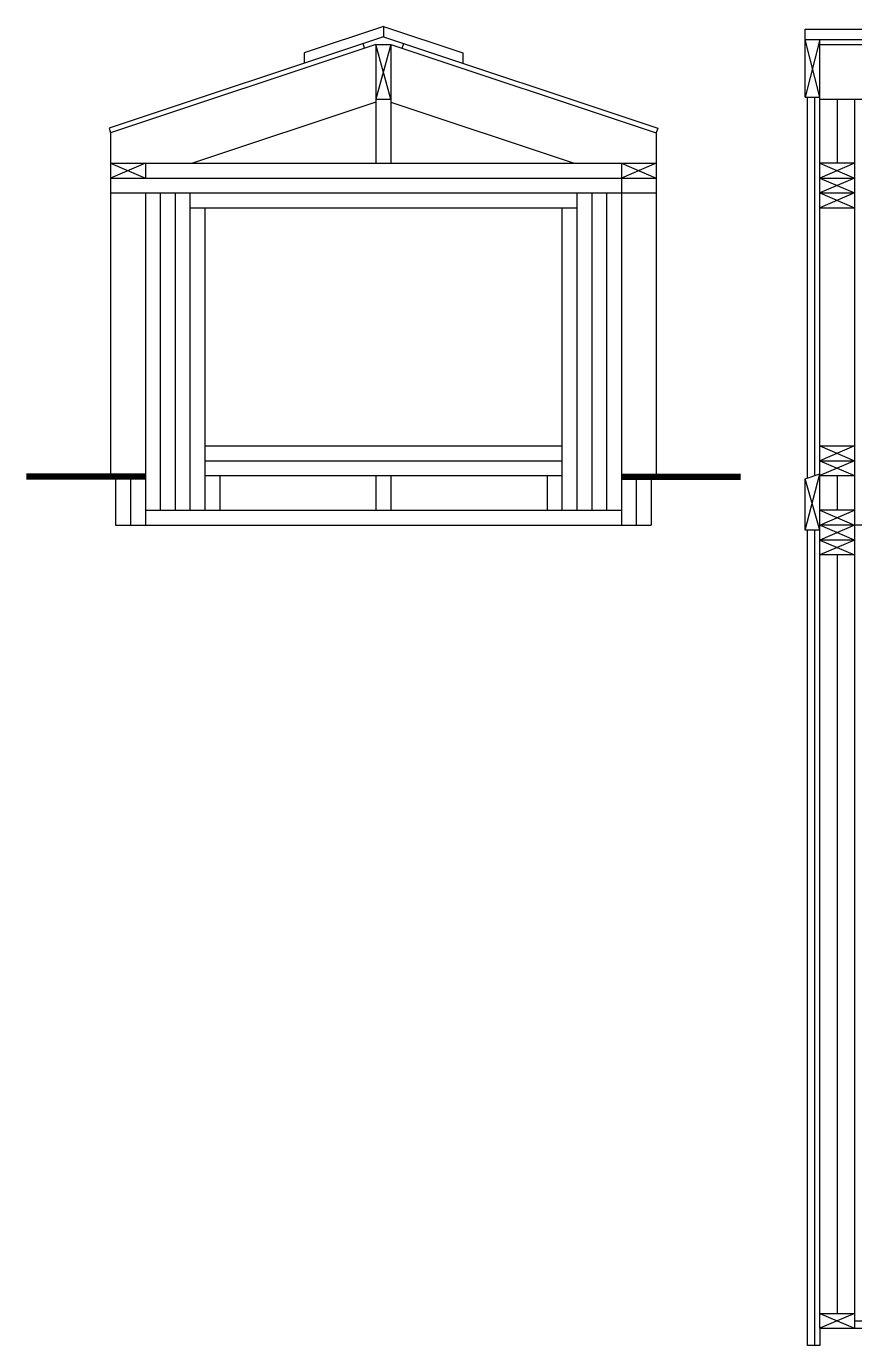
# Model space of a CAD drawing. Header units: inches. Extents: x -177 to 2825, y -2046 to -803.
# Drawn here: x 1647 to 1730.5, y -1320 to -1186.9 of the extents above; entities that cross this region are included whole.
import ezdxf

# ---------------------------------------------------------------- set-up
doc = ezdxf.new("R2010")
doc.units = ezdxf.units.IN
doc.header["$MEASUREMENT"] = 0
doc.layers.add('Insulation', color=7, linetype='BATTING')
doc.linetypes.add('BATTING', pattern='A,0.0001,-0.1,[134,ltypeshp.shx,S=0.1,R=0,X=-0.1,Y=0],-0.2,[134,ltypeshp.shx,S=0.1,R=180,X=0.1,Y=0],-0.1', length=0.4001)

msp = doc.modelspace()

# ---------------------------------------------------------------- linework, layer by layer
for p, q in [((1683.01, -1187.97), (1655.36, -1197.19)), ((1683.01, -1186.92), (1675.01, -1189.59)), ((1683.01, -1186.92), (1691.01, -1189.59)), ((1683.01, -1186.92), (1683.01, -1187.97)), ((1683.01, -1187.97), (1710.67, -1197.19)), ((1725.52, -1194.06), (1725.52, -1187.19)), ((1725.52, -1187.19), (1845.52, -1187.19)), ((1682.26, -1188.75), (1655.51, -1197.67)), ((1681.12, -1189.13), (1680.96, -1188.66)), ((1682.26, -1188.75), (1683.76, -1188.75)), ((1682.26, -1188.75), (1682.26, -1200.72)), ((1683.76, -1194.25), (1682.26, -1188.75)), ((1683.76, -1188.75), (1682.26, -1194.25)), ((1683.76, -1188.75), (1710.51, -1197.67)), ((1683.76, -1188.75), (1683.76, -1200.72)), ((1684.91, -1189.13), (1685.07, -1188.66)), ((1725.52, -1188.25), (1858.44, -1188.25)), ((1727.02, -1188.25), (1725.52, -1194.06)), ((1727.02, -1194.06), (1725.52, -1188.25)), ((1727.02, -1232.06), (1727.02, -1188.25)), ((1727.02, -1188.75), (1858.52, -1188.75)), ((1675.01, -1189.59), (1675.01, -1190.64)), ((1691.01, -1189.59), (1691.01, -1190.64)), ((1682.26, -1194.55), (1663.76, -1200.72)), ((1682.26, -1194.25), (1683.76, -1194.25)), ((1683.76, -1194.55), (1702.26, -1200.72)), ((1725.52, -1194.06), (1727.02, -1194.06)), ((1725.77, -1232.47), (1725.77, -1194.06)), ((1726.52, -1232.22), (1726.52, -1194.06)), ((1727.02, -1194.25), (1858.52, -1194.25)), ((1730.52, -1194.25), (1730.52, -1237.22)), ((1655.36, -1197.19), (1655.51, -1197.67)), ((1710.67, -1197.19), (1710.51, -1197.67)), ((1655.51, -1197.67), (1655.51, -1232.08)), ((1710.51, -1197.67), (1710.51, -1232.08)), ((1659.01, -1200.72), (1655.51, -1202.22)), ((1655.51, -1200.72), (1659.01, -1202.22)), ((1655.51, -1200.72), (1710.51, -1200.72)), ((1659.01, -1200.72), (1659.01, -1202.22)), ((1707.01, -1200.72), (1707.01, -1203.72)), ((1707.01, -1200.72), (1710.51, -1202.22)), ((1710.51, -1200.72), (1707.01, -1202.22)), ((1710.51, -1200.72), (1710.51, -1202.83)), ((1727.02, -1200.72), (1730.52, -1202.22)), ((1730.52, -1200.72), (1727.02, -1202.22)), ((1730.52, -1200.72), (1727.02, -1200.72)), ((1655.51, -1202.22), (1710.51, -1202.22)), ((1727.02, -1202.22), (1730.52, -1202.22)), ((1730.52, -1202.22), (1727.02, -1203.72)), ((1727.02, -1202.22), (1730.52, -1203.72)), ((1655.51, -1203.72), (1710.51, -1203.72)), ((1659.01, -1203.72), (1659.01, -1230.74)), ((1660.51, -1203.72), (1660.51, -1235.72)), ((1662.01, -1203.72), (1662.01, -1235.72)), ((1663.51, -1203.72), (1663.51, -1235.72)), ((1702.51, -1203.72), (1702.51, -1235.72)), ((1704.01, -1203.72), (1704.01, -1235.72)), ((1705.51, -1203.72), (1705.51, -1235.72)), ((1707.01, -1203.72), (1707.01, -1230.74)), ((1727.02, -1203.72), (1730.52, -1203.72)), ((1730.52, -1203.72), (1727.02, -1205.22)), ((1727.02, -1203.72), (1730.52, -1205.22)), ((1663.51, -1205.22), (1702.51, -1205.22)), ((1665.01, -1205.22), (1665.01, -1235.72)), ((1701.01, -1205.22), (1701.01, -1235.72)), ((1727.02, -1205.22), (1730.52, -1205.22)), ((1665.01, -1229.22), (1701.01, -1229.22)), ((1727.02, -1229.22), (1730.52, -1229.22)), ((1730.52, -1229.22), (1727.02, -1230.72)), ((1727.02, -1229.22), (1730.52, -1230.72)), ((1659.01, -1230.74), (1659.01, -1237.22)), ((1665.01, -1230.72), (1701.01, -1230.72)), ((1707.01, -1230.74), (1707.01, -1237.22)), ((1727.02, -1230.72), (1730.52, -1230.72)), ((1730.52, -1230.72), (1727.02, -1232.22)), ((1727.02, -1230.72), (1730.52, -1232.22)), ((1659.01, -1232.08), (1647.01, -1232.08)), ((1659.01, -1232.21), (1647.01, -1232.21)), ((1659.01, -1232.33), (1647.01, -1232.33)), ((1659.01, -1232.46), (1647.01, -1232.46)), ((1659.01, -1232.58), (1647.01, -1232.58)), ((1656.01, -1232.58), (1656.01, -1237.22)), ((1657.51, -1232.58), (1657.51, -1237.22)), ((1665.01, -1232.22), (1701.01, -1232.22)), ((1666.51, -1232.22), (1666.51, -1235.72)), ((1682.26, -1232.22), (1682.26, -1235.72)), ((1683.76, -1232.22), (1683.76, -1235.72)), ((1699.51, -1232.22), (1699.51, -1235.72)), ((1707.01, -1232.08), (1719.01, -1232.08)), ((1707.01, -1232.21), (1719.01, -1232.21)), ((1707.01, -1232.33), (1719.01, -1232.33)), ((1707.01, -1232.46), (1719.01, -1232.46)), ((1707.01, -1232.58), (1719.01, -1232.58)), ((1708.51, -1232.58), (1708.51, -1237.22)), ((1710.01, -1232.58), (1710.01, -1237.22)), ((1725.52, -1237.72), (1727.02, -1232.06)), ((1725.52, -1232.56), (1727.02, -1232.06)), ((1725.52, -1237.72), (1725.52, -1232.56)), ((1727.02, -1237.72), (1725.52, -1232.56)), ((1727.02, -1237.22), (1727.02, -1232.06)), ((1727.02, -1232.22), (1730.52, -1232.22)), ((1659.01, -1235.72), (1707.01, -1235.72)), ((1730.52, -1235.72), (1727.02, -1235.72)), ((1727.02, -1235.72), (1730.52, -1237.22)), ((1727.02, -1237.22), (1730.52, -1235.72)), ((1656.01, -1237.22), (1710.01, -1237.22)), ((1727.02, -1318.22), (1727.02, -1237.22)), ((1730.52, -1237.22), (1727.02, -1237.22)), ((1730.52, -1238.72), (1727.02, -1237.22)), ((1730.52, -1237.22), (1727.02, -1238.72)), ((1730.52, -1237.22), (1730.52, -1318.22)), ((1732.1, -1237.22), (1730.52, -1237.22)), ((1727.02, -1237.72), (1725.52, -1237.72)), ((1725.77, -1319.97), (1725.77, -1237.72)), ((1726.52, -1319.97), (1726.52, -1237.72)), ((1730.52, -1238.72), (1727.02, -1238.72)), ((1727.02, -1238.72), (1730.52, -1240.22)), ((1730.52, -1238.72), (1727.02, -1240.22)), ((1730.52, -1240.22), (1727.02, -1240.22)), ((1730.52, -1316.72), (1727.02, -1318.22)), ((1727.02, -1316.72), (1730.52, -1318.22)), ((1727.02, -1316.72), (1730.52, -1316.72)), ((1727.02, -1318.22), (1897.02, -1318.22)), ((1727.02, -1318.22), (1727.02, -1319.97)), ((1730.52, -1317.47), (1764.52, -1317.47)), ((1727.02, -1319.97), (1725.77, -1319.97))]:
    msp.add_line(p, q)
at = {"layer": 'Insulation', "ltscale": 3.5}
for p, q in [((1728.77, -1194.25), (1728.77, -1200.72)), ((1728.77, -1232.22), (1728.77, -1235.72))]:
    msp.add_line(p, q, dxfattribs=at)
at = {"layer": 'Insulation', "ltscale": 0.25}
msp.add_line((1728.77, -1240.22), (1728.77, -1316.72), dxfattribs=at)

doc.saveas('drawing.dxf')
